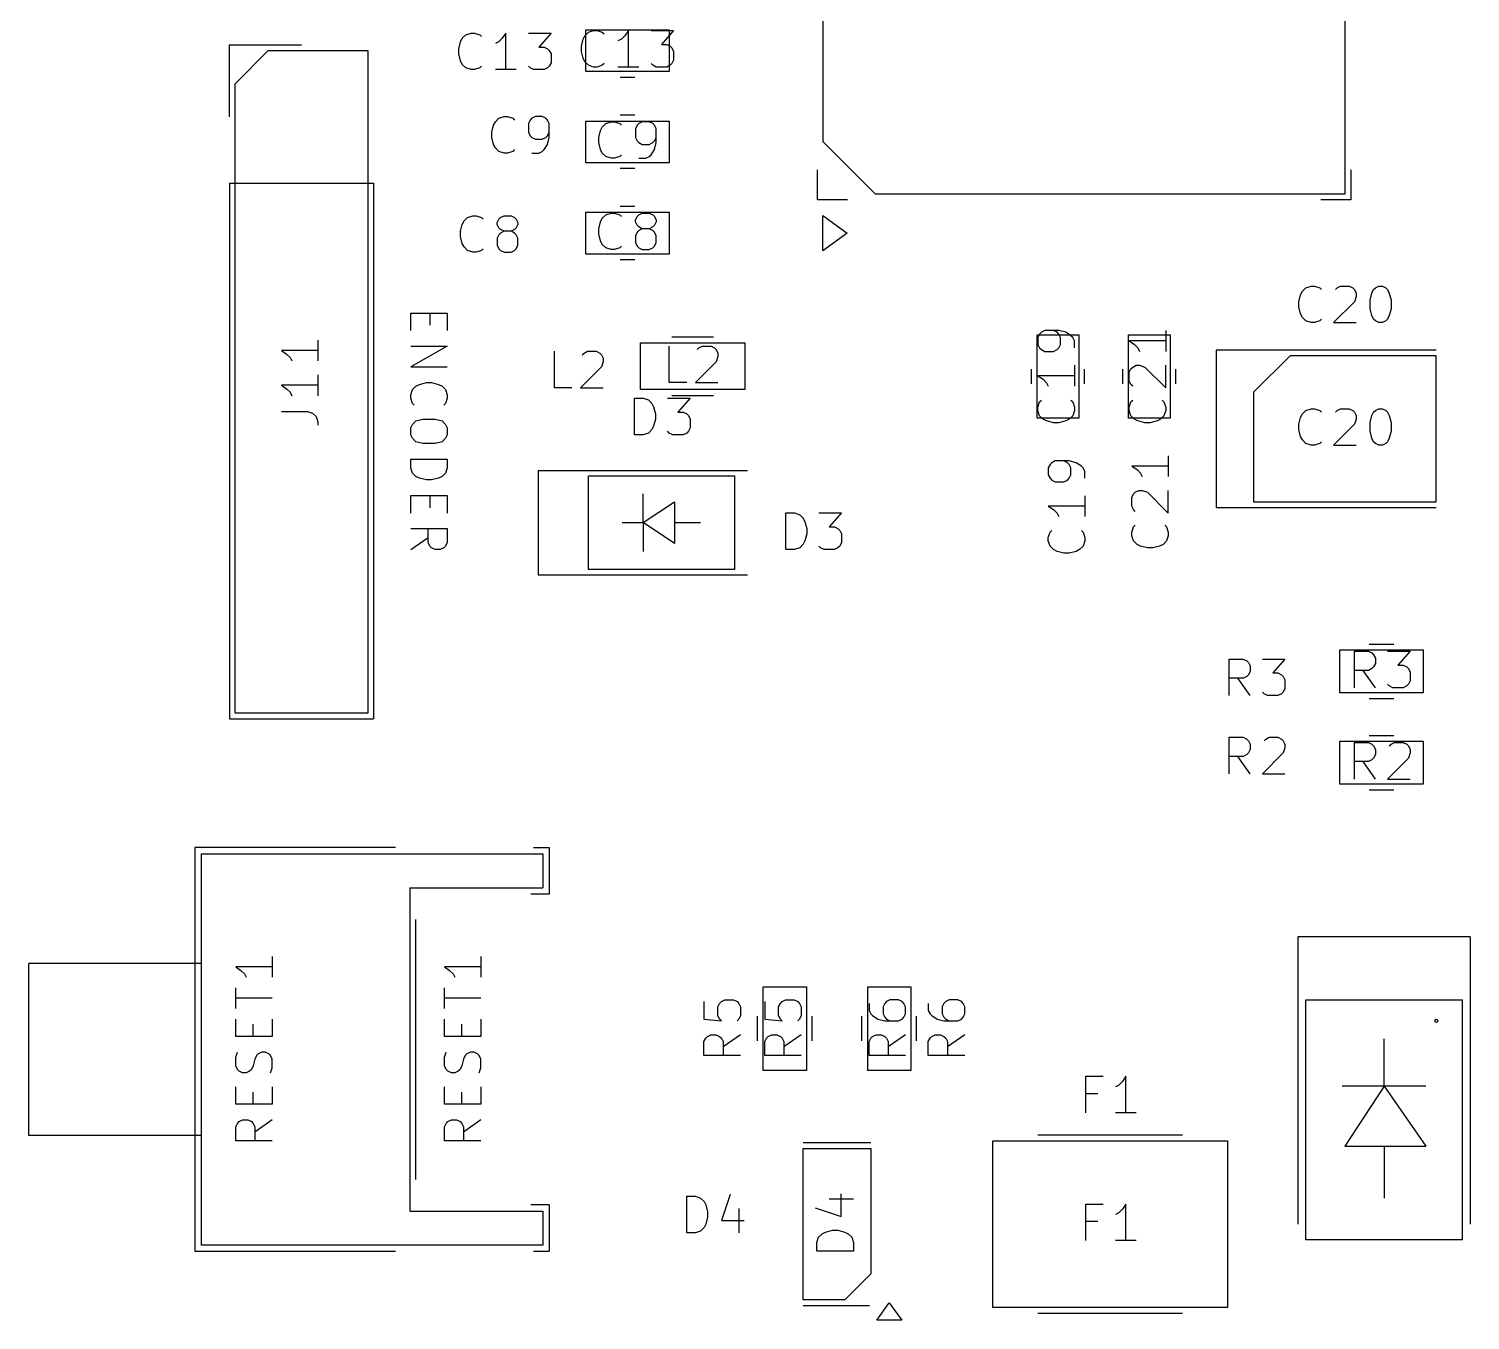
# Model space of a CAD drawing. Header units: millimetres. Extents: x 117.8 to 177.7, y -137.1 to -65.9.
# Drawn here: x 117.77 to 145.4, y -119.89 to -95.13 of the extents above; entities that cross this region are included whole.
import ezdxf

# ---------------------------------------------------------------- set-up
doc = ezdxf.new("R2010")
doc.units = ezdxf.units.MM
doc.layers.add('Component Marking Layer', color=9, linetype='CONTINUOUS', true_color=0xafafaf)
doc.layers.add('Top Silkscreen Layer', color=41, linetype='CONTINUOUS', true_color=0xf2eda1)

msp = doc.modelspace()

# ---------------------------------------------------------------- linework, layer by layer
at = {"layer": 'Component Marking Layer', "linetype": 'CONTINUOUS'}
for p, q in [((133, -97.3), (133, -88.3)), ((143, -88.3), (143, -98.3)), ((128.399999, -95.3314), (128.433333, -95.264733)), ((128.433333, -95.264733), (128.499999, -95.198066)), ((128.45, -95.15), (130.05, -95.15)), ((128.45, -95.95), (128.45, -95.15)), ((128.499999, -95.198066), (128.599999, -95.164733)), ((128.599999, -95.164733), (128.666666, -95.164733)), ((128.666666, -95.164733), (128.766666, -95.198066)), ((128.766666, -95.198066), (128.799999, -95.2314)), ((129.199999, -95.264733), (129.133333, -95.3314)), ((129.266666, -95.164733), (129.199999, -95.264733)), ((129.266666, -95.864733), (129.266666, -95.164733)), ((129.7, -95.164733), (130.133333, -95.164733)), ((130.133333, -95.164733), (129.9, -95.4314)), ((130.05, -95.15), (130.05, -95.95)), ((121.73, -96.185), (122.365, -95.55)), ((122.365, -95.55), (124.27, -95.55)), ((124.27, -95.55), (124.27, -108.25)), ((128.366666, -95.464733), (128.399999, -95.3314)), ((128.366666, -95.564733), (128.366666, -95.464733)), ((128.399999, -95.698066), (128.366666, -95.564733)), ((129.133333, -95.3314), (129.066666, -95.364733)), ((129.9, -95.4314), (130, -95.4314)), ((130, -95.4314), (130.066666, -95.464733)), ((130.066666, -95.464733), (130.1, -95.498066)), ((130.1, -95.498066), (130.133333, -95.564733)), ((130.133333, -95.564733), (130.133333, -95.7314)), ((128.433333, -95.764733), (128.399999, -95.698066)), ((128.499999, -95.8314), (128.433333, -95.764733)), ((128.599999, -95.864733), (128.499999, -95.8314)), ((128.766666, -95.8314), (128.666666, -95.864733)), ((128.799999, -95.798066), (128.766666, -95.8314)), ((129.733333, -95.8314), (129.7, -95.798066)), ((129.8, -95.864733), (129.733333, -95.8314)), ((130.066666, -95.8314), (130, -95.864733)), ((130.1, -95.798066), (130.066666, -95.8314)), ((130.133333, -95.7314), (130.1, -95.798066)), ((130.05, -95.95), (128.45, -95.95)), ((128.666666, -95.864733), (128.599999, -95.864733)), ((129.466666, -95.864733), (129.066666, -95.864733)), ((130, -95.864733), (129.8, -95.864733)), ((121.73, -108.25), (121.73, -96.185)), ((128.45, -96.9), (130.05, -96.9)), ((128.45, -97.7), (128.45, -96.9)), ((128.766667, -97.014733), (128.833333, -96.948066)), ((128.833333, -96.948066), (128.933333, -96.914733)), ((128.933333, -96.914733), (129, -96.914733)), ((129, -96.914733), (129.1, -96.948066)), ((129.1, -96.948066), (129.133333, -96.9814)), ((129.466667, -96.948066), (129.433333, -96.9814)), ((129.533333, -96.914733), (129.466667, -96.948066)), ((129.666667, -96.914733), (129.533333, -96.914733)), ((129.733333, -96.948066), (129.666667, -96.914733)), ((129.766667, -96.9814), (129.733333, -96.948066)), ((130.05, -96.9), (130.05, -97.7)), ((128.7, -97.214733), (128.733333, -97.0814)), ((128.7, -97.314733), (128.7, -97.214733)), ((128.733333, -97.0814), (128.766667, -97.014733)), ((129.433333, -96.9814), (129.4, -97.048066)), ((129.4, -97.048066), (129.4, -97.214733)), ((129.4, -97.214733), (129.433333, -97.2814)), ((129.8, -97.048066), (129.766667, -96.9814)), ((129.766667, -97.2814), (129.8, -97.214733)), ((129.8, -97.314733), (129.8, -97.048066)), ((128.733333, -97.448066), (128.7, -97.314733)), ((128.766667, -97.514733), (128.733333, -97.448066)), ((128.833333, -97.5814), (128.766667, -97.514733)), ((129.433333, -97.2814), (129.466667, -97.314733)), ((129.466667, -97.314733), (129.533333, -97.348066)), ((129.533333, -97.348066), (129.666667, -97.348066)), ((129.666667, -97.348066), (129.733333, -97.314733)), ((129.7, -97.548066), (129.766667, -97.448066)), ((129.733333, -97.314733), (129.766667, -97.2814)), ((129.766667, -97.448066), (129.8, -97.314733)), ((134, -98.3), (133, -97.3)), ((130.05, -97.7), (128.45, -97.7)), ((128.933333, -97.614733), (128.833333, -97.5814)), ((129, -97.614733), (128.933333, -97.614733)), ((129.1, -97.5814), (129, -97.614733)), ((129.133333, -97.548066), (129.1, -97.5814)), ((129.466667, -97.614733), (129.6, -97.614733)), ((129.6, -97.614733), (129.666667, -97.5814)), ((129.666667, -97.5814), (129.7, -97.548066)), ((143, -98.3), (134, -98.3)), ((128.45, -98.65), (130.05, -98.65)), ((128.45, -99.45), (128.45, -98.65)), ((128.7, -98.964733), (128.733333, -98.8314)), ((128.733333, -98.8314), (128.766667, -98.764733)), ((128.766667, -98.764733), (128.833333, -98.698066)), ((128.833333, -98.698066), (128.933333, -98.664733)), ((128.933333, -98.664733), (129, -98.664733)), ((129, -98.664733), (129.1, -98.698066)), ((129.1, -98.698066), (129.133333, -98.7314)), ((129.4, -98.798066), (129.433333, -98.7314)), ((129.4, -98.8314), (129.4, -98.798066)), ((129.433333, -98.898066), (129.4, -98.8314)), ((129.433333, -98.7314), (129.466667, -98.698066)), ((129.466667, -98.698066), (129.533333, -98.664733)), ((129.533333, -98.664733), (129.666667, -98.664733)), ((129.666667, -98.664733), (129.733333, -98.698066)), ((129.733333, -98.698066), (129.766667, -98.7314)), ((129.766667, -98.7314), (129.8, -98.798066)), ((129.8, -98.8314), (129.766667, -98.898066)), ((129.8, -98.798066), (129.8, -98.8314)), ((130.05, -98.65), (130.05, -99.45)), ((128.7, -99.064733), (128.7, -98.964733)), ((128.733333, -99.198066), (128.7, -99.064733)), ((129.433333, -99.0314), (129.4, -99.098066)), ((129.4, -99.098066), (129.4, -99.2314)), ((129.466667, -98.9314), (129.433333, -98.898066)), ((129.466667, -98.998066), (129.433333, -99.0314)), ((129.533333, -98.964733), (129.466667, -98.9314)), ((129.533333, -98.964733), (129.466667, -98.998066)), ((129.666667, -98.964733), (129.533333, -98.964733)), ((129.733333, -98.9314), (129.666667, -98.964733)), ((129.733333, -98.998066), (129.666667, -98.964733)), ((129.766667, -98.898066), (129.733333, -98.9314)), ((129.766667, -99.0314), (129.733333, -98.998066)), ((129.8, -99.098066), (129.766667, -99.0314)), ((129.8, -99.2314), (129.8, -99.098066)), ((130.05, -99.45), (128.45, -99.45)), ((128.766667, -99.264733), (128.733333, -99.198066)), ((128.833333, -99.3314), (128.766667, -99.264733)), ((128.933333, -99.364733), (128.833333, -99.3314)), ((129, -99.364733), (128.933333, -99.364733)), ((129.1, -99.3314), (129, -99.364733)), ((129.133333, -99.298066), (129.1, -99.3314)), ((129.4, -99.2314), (129.433333, -99.298066)), ((129.433333, -99.298066), (129.466667, -99.3314)), ((129.466667, -99.3314), (129.533333, -99.364733)), ((129.533333, -99.364733), (129.666667, -99.364733)), ((129.666667, -99.364733), (129.733333, -99.3314)), ((129.733333, -99.3314), (129.766667, -99.298066)), ((129.766667, -99.298066), (129.8, -99.2314)), ((123.314733, -101.099999), (123.314733, -101.499999)), ((137.1, -101), (137.9, -101)), ((137.1, -102.6), (137.1, -101)), ((137.148066, -100.983333), (137.114733, -101.05)), ((137.114733, -101.05), (137.114733, -101.183333)), ((137.1814, -100.95), (137.148066, -100.983333)), ((137.248066, -100.916666), (137.1814, -100.95)), ((137.514733, -100.916666), (137.248066, -100.916666)), ((137.4814, -100.95), (137.414733, -100.916666)), ((137.514733, -100.983333), (137.4814, -100.95)), ((137.648066, -100.95), (137.514733, -100.916666)), ((137.548066, -101.05), (137.514733, -100.983333)), ((137.548066, -101.183333), (137.548066, -101.05)), ((137.748066, -101.016666), (137.648066, -100.95)), ((137.7814, -101.05), (137.748066, -101.016666)), ((137.814733, -101.116666), (137.7814, -101.05)), ((137.9, -101), (137.9, -102.6)), ((138.85, -101), (139.65, -101)), ((138.85, -102.6), (138.85, -101)), ((139.564733, -100.916666), (139.564733, -101.316666)), ((139.65, -101), (139.65, -102.6)), ((123.314733, -101.299999), (122.614733, -101.299999)), ((122.614733, -101.299999), (122.714733, -101.366666)), ((122.714733, -101.366666), (122.7814, -101.433333)), ((129.5, -101.15), (131.5, -101.15)), ((129.5, -102.05), (129.5, -101.15)), ((130.049999, -101.914733), (130.049999, -101.214733)), ((130.583333, -101.2814), (130.616666, -101.248066)), ((130.616666, -101.248066), (130.683333, -101.214733)), ((130.683333, -101.214733), (130.85, -101.214733)), ((130.85, -101.214733), (130.916666, -101.248066)), ((130.916666, -101.248066), (130.95, -101.2814)), ((130.95, -101.2814), (130.983333, -101.348066)), ((130.983333, -101.348066), (130.983333, -101.414733)), ((131.5, -101.15), (131.5, -102.05)), ((137.114733, -101.183333), (137.148066, -101.25)), ((137.148066, -101.25), (137.1814, -101.283333)), ((137.1814, -101.283333), (137.248066, -101.316666)), ((137.248066, -101.316666), (137.414733, -101.316666)), ((137.414733, -101.316666), (137.4814, -101.283333)), ((137.4814, -101.283333), (137.514733, -101.25)), ((137.514733, -101.25), (137.548066, -101.183333)), ((137.814733, -101.25), (137.814733, -101.116666)), ((139.564733, -101.116666), (138.864733, -101.116666)), ((138.864733, -101.116666), (138.964733, -101.183333)), ((138.964733, -101.183333), (139.0314, -101.25)), ((139.0314, -101.25), (139.064733, -101.316666)), ((122.7814, -101.433333), (122.814733, -101.499999)), ((130.95, -101.514733), (130.55, -101.914733)), ((130.983333, -101.414733), (130.95, -101.514733)), ((137.814733, -101.583333), (137.814733, -101.983333)), ((138.864733, -101.716667), (138.898066, -101.65)), ((138.898066, -101.65), (138.9314, -101.616667)), ((138.9314, -101.616667), (138.998066, -101.583333)), ((138.998066, -101.583333), (139.064733, -101.583333)), ((139.064733, -101.583333), (139.164733, -101.616667)), ((139.164733, -101.616667), (139.564733, -102.016667)), ((139.564733, -102.016667), (139.564733, -101.583333)), ((141.95, -101.4), (141.25, -102.1)), ((144.75, -101.4), (141.95, -101.4)), ((144.75, -104.2), (144.75, -101.4)), ((123.314733, -101.766666), (123.314733, -102.166666)), ((130.383333, -101.914733), (130.049999, -101.914733)), ((130.55, -101.914733), (130.983333, -101.914733)), ((137.814733, -101.783333), (137.114733, -101.783333)), ((137.114733, -101.783333), (137.214733, -101.85)), ((137.214733, -101.85), (137.2814, -101.916667)), ((137.2814, -101.916667), (137.314733, -101.983333)), ((138.864733, -101.883333), (138.864733, -101.716667)), ((138.898066, -101.95), (138.864733, -101.883333)), ((123.314733, -101.966666), (122.614733, -101.966666)), ((122.614733, -101.966666), (122.714733, -102.033333)), ((122.714733, -102.033333), (122.7814, -102.1)), ((122.7814, -102.1), (122.814733, -102.166666)), ((131.5, -102.05), (129.5, -102.05)), ((138.9314, -101.983333), (138.898066, -101.95)), ((141.25, -102.1), (141.25, -104.2)), ((122.614733, -102.466666), (123.114733, -102.466666)), ((123.114733, -102.466666), (123.214733, -102.499999)), ((129.383333, -102.914733), (129.383333, -102.214733)), ((129.383333, -102.214733), (129.55, -102.214733)), ((129.55, -102.214733), (129.65, -102.248066)), ((129.65, -102.248066), (129.716667, -102.314733)), ((129.716667, -102.314733), (129.75, -102.3814)), ((129.75, -102.3814), (129.783333, -102.514733)), ((130.016667, -102.214733), (130.45, -102.214733)), ((130.45, -102.214733), (130.216667, -102.4814)), ((130.216667, -102.4814), (130.316667, -102.4814)), ((130.316667, -102.4814), (130.383333, -102.514733)), ((137.114733, -102.383333), (137.148066, -102.283333)), ((137.114733, -102.45), (137.114733, -102.383333)), ((137.148066, -102.55), (137.114733, -102.45)), ((137.148066, -102.283333), (137.1814, -102.25)), ((137.748066, -102.25), (137.7814, -102.283333)), ((137.7814, -102.283333), (137.814733, -102.383333)), ((137.814733, -102.45), (137.7814, -102.55)), ((137.814733, -102.383333), (137.814733, -102.45)), ((138.864733, -102.383333), (138.898066, -102.283333)), ((138.864733, -102.45), (138.864733, -102.383333)), ((138.898066, -102.55), (138.864733, -102.45)), ((138.898066, -102.283333), (138.9314, -102.25)), ((139.498066, -102.25), (139.5314, -102.283333)), ((139.5314, -102.283333), (139.564733, -102.383333)), ((139.564733, -102.45), (139.5314, -102.55)), ((139.564733, -102.383333), (139.564733, -102.45)), ((142.183333, -102.514733), (142.249999, -102.448066)), ((142.249999, -102.448066), (142.349999, -102.414733)), ((142.349999, -102.414733), (142.416666, -102.414733)), ((142.416666, -102.414733), (142.516666, -102.448066)), ((142.516666, -102.448066), (142.549999, -102.4814)), ((142.816666, -102.4814), (142.849999, -102.448066)), ((142.849999, -102.448066), (142.916666, -102.414733)), ((142.916666, -102.414733), (143.083333, -102.414733)), ((143.083333, -102.414733), (143.149999, -102.448066)), ((143.149999, -102.448066), (143.183333, -102.4814)), ((143.183333, -102.4814), (143.216666, -102.548066)), ((143.516666, -102.548066), (143.55, -102.4814)), ((143.55, -102.4814), (143.583333, -102.448066)), ((143.583333, -102.448066), (143.65, -102.414733)), ((143.65, -102.414733), (143.716666, -102.414733)), ((143.716666, -102.414733), (143.783333, -102.448066)), ((143.783333, -102.448066), (143.816666, -102.4814)), ((143.816666, -102.4814), (143.85, -102.548066)), ((123.214733, -102.499999), (123.2814, -102.566666)), ((123.2814, -102.566666), (123.314733, -102.666666)), ((123.314733, -102.666666), (123.314733, -102.733333)), ((129.75, -102.748066), (129.716667, -102.814733)), ((129.783333, -102.614733), (129.75, -102.748066)), ((129.783333, -102.514733), (129.783333, -102.614733)), ((130.383333, -102.514733), (130.416667, -102.548066)), ((130.416667, -102.548066), (130.45, -102.614733)), ((130.45, -102.614733), (130.45, -102.7814)), ((137.9, -102.6), (137.1, -102.6)), ((137.214733, -102.616667), (137.148066, -102.55)), ((137.2814, -102.65), (137.214733, -102.616667)), ((137.414733, -102.683333), (137.2814, -102.65)), ((137.514733, -102.683333), (137.414733, -102.683333)), ((137.648066, -102.65), (137.514733, -102.683333)), ((137.714733, -102.616667), (137.648066, -102.65)), ((137.7814, -102.55), (137.714733, -102.616667)), ((139.65, -102.6), (138.85, -102.6)), ((138.964733, -102.616667), (138.898066, -102.55)), ((139.0314, -102.65), (138.964733, -102.616667)), ((139.164733, -102.683333), (139.0314, -102.65)), ((139.264733, -102.683333), (139.164733, -102.683333)), ((139.398066, -102.65), (139.264733, -102.683333)), ((139.464733, -102.616667), (139.398066, -102.65)), ((139.5314, -102.55), (139.464733, -102.616667)), ((142.116666, -102.714733), (142.149999, -102.5814)), ((142.116666, -102.814733), (142.116666, -102.714733)), ((142.149999, -102.5814), (142.183333, -102.514733)), ((143.183333, -102.714733), (142.783333, -103.114733)), ((143.216666, -102.614733), (143.183333, -102.714733)), ((143.216666, -102.548066), (143.216666, -102.614733)), ((143.483333, -102.6814), (143.516666, -102.548066)), ((143.483333, -102.848066), (143.483333, -102.6814)), ((143.85, -102.548066), (143.883333, -102.6814)), ((143.883333, -102.6814), (143.883333, -102.848066)), ((129.55, -102.914733), (129.383333, -102.914733)), ((129.65, -102.8814), (129.55, -102.914733)), ((129.716667, -102.814733), (129.65, -102.8814)), ((130.05, -102.8814), (130.016667, -102.848066)), ((130.116667, -102.914733), (130.05, -102.8814)), ((130.316667, -102.914733), (130.116667, -102.914733)), ((130.383333, -102.8814), (130.316667, -102.914733)), ((130.416667, -102.848066), (130.383333, -102.8814)), ((130.45, -102.7814), (130.416667, -102.848066)), ((142.149999, -102.948066), (142.116666, -102.814733)), ((142.183333, -103.014733), (142.149999, -102.948066)), ((142.249999, -103.0814), (142.183333, -103.014733)), ((143.516666, -102.9814), (143.483333, -102.848066)), ((143.55, -103.048066), (143.516666, -102.9814)), ((143.85, -102.9814), (143.816666, -103.048066)), ((143.883333, -102.848066), (143.85, -102.9814)), ((142.349999, -103.114733), (142.249999, -103.0814)), ((142.416666, -103.114733), (142.349999, -103.114733)), ((142.516666, -103.0814), (142.416666, -103.114733)), ((142.549999, -103.048066), (142.516666, -103.0814)), ((142.783333, -103.114733), (143.216666, -103.114733)), ((143.583333, -103.0814), (143.55, -103.048066)), ((143.65, -103.114733), (143.583333, -103.0814)), ((143.716666, -103.114733), (143.65, -103.114733)), ((143.783333, -103.0814), (143.716666, -103.114733)), ((143.816666, -103.048066), (143.783333, -103.0814)), ((128.5, -103.7), (131.3, -103.7)), ((128.5, -105.5), (128.5, -103.7)), ((131.3, -103.7), (131.3, -105.5)), ((129.55, -104.6), (129.55, -104.05)), ((129.55, -104.6), (130.15, -104.2)), ((130.15, -104.2), (130.15, -105)), ((141.25, -104.2), (144.75, -104.2)), ((129.15, -104.6), (129.55, -104.6)), ((129.55, -104.6), (129.55, -105.15)), ((130.15, -105), (129.55, -104.6)), ((130.15, -104.6), (130.65, -104.6)), ((131.3, -105.5), (128.5, -105.5)), ((142.9, -107.0375), (144.5, -107.0375)), ((142.9, -107.8625), (142.9, -107.0375)), ((143.183333, -107.764733), (143.183333, -107.064733)), ((143.183333, -107.064733), (143.45, -107.064733)), ((143.45, -107.064733), (143.516667, -107.098066)), ((143.516667, -107.098066), (143.55, -107.1314)), ((143.55, -107.1314), (143.583333, -107.198066)), ((143.816667, -107.064733), (144.25, -107.064733)), ((144.25, -107.064733), (144.016667, -107.3314)), ((144.5, -107.0375), (144.5, -107.8625)), ((143.45, -107.4314), (143.183333, -107.4314)), ((143.583333, -107.764733), (143.35, -107.4314)), ((143.516667, -107.398066), (143.45, -107.4314)), ((143.55, -107.364733), (143.516667, -107.398066)), ((143.583333, -107.298066), (143.55, -107.364733)), ((143.583333, -107.198066), (143.583333, -107.298066)), ((144.016667, -107.3314), (144.116667, -107.3314)), ((144.116667, -107.3314), (144.183333, -107.364733)), ((144.183333, -107.364733), (144.216667, -107.398066)), ((144.216667, -107.398066), (144.25, -107.464733)), ((143.85, -107.7314), (143.816667, -107.698066)), ((143.916667, -107.764733), (143.85, -107.7314)), ((144.183333, -107.7314), (144.116667, -107.764733)), ((144.216667, -107.698066), (144.183333, -107.7314)), ((144.25, -107.6314), (144.216667, -107.698066)), ((144.25, -107.464733), (144.25, -107.6314)), ((144.5, -107.8625), (142.9, -107.8625)), ((144.116667, -107.764733), (143.916667, -107.764733)), ((124.27, -108.25), (121.73, -108.25)), ((142.9, -108.7875), (144.5, -108.7875)), ((142.9, -109.6125), (142.9, -108.7875)), ((143.183333, -109.514733), (143.183333, -108.814733)), ((143.183333, -108.814733), (143.45, -108.814733)), ((143.45, -108.814733), (143.516667, -108.848066)), ((143.883333, -108.848066), (143.95, -108.814733)), ((143.95, -108.814733), (144.116667, -108.814733)), ((144.116667, -108.814733), (144.183333, -108.848066)), ((144.5, -108.7875), (144.5, -109.6125)), ((143.516667, -108.848066), (143.55, -108.8814)), ((143.55, -109.114733), (143.516667, -109.148066)), ((143.55, -108.8814), (143.583333, -108.948066)), ((143.583333, -109.048066), (143.55, -109.114733)), ((143.583333, -108.948066), (143.583333, -109.048066)), ((144.216667, -109.114733), (143.816667, -109.514733)), ((143.85, -108.8814), (143.883333, -108.848066)), ((144.183333, -108.848066), (144.216667, -108.8814)), ((144.216667, -108.8814), (144.25, -108.948066)), ((144.25, -109.014733), (144.216667, -109.114733)), ((144.25, -108.948066), (144.25, -109.014733)), ((143.45, -109.1814), (143.183333, -109.1814)), ((143.583333, -109.514733), (143.35, -109.1814)), ((143.516667, -109.148066), (143.45, -109.1814)), ((144.5, -109.6125), (142.9, -109.6125)), ((143.816667, -109.514733), (144.25, -109.514733)), ((121.075, -110.95), (121.075, -118.45)), ((121.075, -110.95), (127.625, -110.95)), ((127.625, -110.95), (127.625, -111.6)), ((125.075, -111.6), (125.075, -117.8)), ((125.075, -111.6), (127.625, -111.6)), ((122.439733, -112.916666), (122.439733, -113.316666)), ((117.775, -116.35), (117.775, -113.05)), ((121.075, -113.05), (117.775, -113.05)), ((122.439733, -113.116666), (121.739733, -113.116666)), ((121.739733, -113.116666), (121.839733, -113.183333)), ((121.839733, -113.183333), (121.9064, -113.25)), ((121.9064, -113.25), (121.939733, -113.316666)), ((121.739733, -113.916666), (121.739733, -113.516666)), ((131.8525, -113.5), (132.6775, -113.5)), ((131.8525, -115.1), (131.8525, -113.5)), ((132.6775, -113.5), (132.6775, -115.1)), ((133.8525, -113.5), (134.6775, -113.5)), ((133.8525, -115.1), (133.8525, -113.5)), ((134.6775, -113.5), (134.6775, -115.1)), ((122.439733, -113.716666), (121.739733, -113.716666)), ((131.879733, -113.783333), (131.879733, -114.116666)), ((132.179733, -113.816666), (132.213066, -113.783333)), ((132.213066, -113.783333), (132.279733, -113.749999)), ((132.279733, -113.749999), (132.4464, -113.749999)), ((132.4464, -113.749999), (132.513066, -113.783333)), ((132.513066, -113.783333), (132.5464, -113.816666)), ((134.213066, -113.783333), (134.179733, -113.816666)), ((134.279733, -113.749999), (134.213066, -113.783333)), ((134.4464, -113.749999), (134.279733, -113.749999)), ((134.513066, -113.783333), (134.4464, -113.749999)), ((134.5464, -113.816666), (134.513066, -113.783333)), ((142.25, -113.75), (145.25, -113.75)), ((142.25, -118.35), (142.25, -113.75)), ((145.25, -118.35), (145.25, -113.75)), ((132.1464, -113.883333), (132.179733, -113.816666)), ((132.1464, -114.049999), (132.1464, -113.883333)), ((132.179733, -114.116666), (132.1464, -114.049999)), ((132.5464, -113.816666), (132.579733, -113.883333)), ((132.579733, -114.049999), (132.5464, -114.116666)), ((132.579733, -113.883333), (132.579733, -114.049999)), ((133.879733, -113.816666), (133.879733, -113.949999)), ((133.879733, -113.949999), (133.913066, -114.016666)), ((133.913066, -114.016666), (133.9464, -114.049999)), ((133.9464, -114.049999), (134.0464, -114.116666)), ((134.179733, -113.816666), (134.1464, -113.883333)), ((134.1464, -113.883333), (134.1464, -114.016666)), ((134.1464, -114.016666), (134.179733, -114.083333)), ((134.179733, -114.083333), (134.213066, -114.116666)), ((134.513066, -114.116666), (134.5464, -114.083333)), ((134.579733, -113.883333), (134.5464, -113.816666)), ((134.5464, -114.083333), (134.579733, -114.016666)), ((134.579733, -114.016666), (134.579733, -113.883333)), ((121.739733, -114.449999), (121.739733, -114.116666)), ((122.073066, -114.449999), (122.073066, -114.216666)), ((122.439733, -114.116666), (122.439733, -114.449999)), ((131.879733, -114.116666), (132.213066, -114.149999)), ((132.213066, -114.149999), (132.179733, -114.116666)), ((132.5464, -114.116666), (132.513066, -114.149999)), ((134.0464, -114.116666), (134.179733, -114.149999)), ((134.179733, -114.149999), (134.4464, -114.149999)), ((134.213066, -114.116666), (134.279733, -114.149999)), ((134.4464, -114.149999), (134.513066, -114.116666)), ((122.439733, -114.449999), (121.739733, -114.449999)), ((131.879733, -114.549999), (131.913066, -114.483333)), ((131.879733, -114.816666), (131.879733, -114.549999)), ((131.913066, -114.483333), (131.9464, -114.449999)), ((131.9464, -114.449999), (132.013066, -114.416666)), ((132.013066, -114.416666), (132.113066, -114.416666)), ((132.113066, -114.416666), (132.179733, -114.449999)), ((132.179733, -114.449999), (132.213066, -114.483333)), ((132.213066, -114.483333), (132.2464, -114.549999)), ((132.579733, -114.416666), (132.2464, -114.649999)), ((132.2464, -114.549999), (132.2464, -114.816666)), ((133.879733, -114.549999), (133.913066, -114.483333)), ((133.879733, -114.816666), (133.879733, -114.549999)), ((133.913066, -114.483333), (133.9464, -114.449999)), ((133.9464, -114.449999), (134.013066, -114.416666)), ((134.013066, -114.416666), (134.113066, -114.416666)), ((134.113066, -114.416666), (134.179733, -114.449999)), ((134.179733, -114.449999), (134.213066, -114.483333)), ((134.213066, -114.483333), (134.2464, -114.549999)), ((134.579733, -114.416666), (134.2464, -114.649999)), ((134.2464, -114.549999), (134.2464, -114.816666)), ((143.74898, -115.40056), (143.74898, -114.49886)), ((121.739733, -114.849999), (121.773066, -114.749999)), ((121.739733, -115.016666), (121.739733, -114.849999)), ((122.1064, -114.883333), (122.073066, -115.016666)), ((122.139733, -114.816666), (122.1064, -114.883333)), ((122.173066, -114.783333), (122.139733, -114.816666)), ((122.239733, -114.749999), (122.173066, -114.783333)), ((122.3064, -114.749999), (122.239733, -114.749999)), ((122.373066, -114.783333), (122.3064, -114.749999)), ((122.4064, -114.816666), (122.373066, -114.783333)), ((122.439733, -114.883333), (122.4064, -114.816666)), ((122.439733, -115.049999), (122.439733, -114.883333)), ((132.579733, -114.816666), (131.879733, -114.816666)), ((134.579733, -114.816666), (133.879733, -114.816666)), ((121.773066, -115.083333), (121.739733, -115.016666)), ((121.8064, -115.116666), (121.773066, -115.083333)), ((121.873066, -115.149999), (121.8064, -115.116666)), ((121.939733, -115.149999), (121.873066, -115.149999)), ((122.0064, -115.116666), (121.939733, -115.149999)), ((122.039733, -115.083333), (122.0064, -115.116666)), ((122.073066, -115.016666), (122.039733, -115.083333)), ((122.4064, -115.149999), (122.439733, -115.049999)), ((132.6775, -115.1), (131.8525, -115.1)), ((134.6775, -115.1), (133.8525, -115.1)), ((121.739733, -115.749999), (121.739733, -115.416666)), ((122.439733, -115.416666), (122.439733, -115.749999)), ((144.54908, -115.40056), (142.94888, -115.40056)), ((143.74898, -115.40056), (142.99968, -116.55118)), ((143.74898, -115.40056), (144.54908, -116.55118)), ((122.073066, -115.749999), (122.073066, -115.516666)), ((122.439733, -115.749999), (121.739733, -115.749999)), ((121.739733, -116.183332), (121.773066, -116.116666)), ((121.739733, -116.449999), (121.739733, -116.183332)), ((121.773066, -116.116666), (121.8064, -116.083332)), ((121.8064, -116.083332), (121.873066, -116.049999)), ((121.873066, -116.049999), (121.973066, -116.049999)), ((121.973066, -116.049999), (122.039733, -116.083332)), ((122.039733, -116.083332), (122.073066, -116.116666)), ((122.073066, -116.116666), (122.1064, -116.183332)), ((122.439733, -116.049999), (122.1064, -116.283332)), ((122.1064, -116.183332), (122.1064, -116.449999)), ((121.075, -116.35), (117.775, -116.35)), ((122.439733, -116.449999), (121.739733, -116.449999)), ((136.25, -116.45), (140.75, -116.45)), ((136.25, -119.65), (136.25, -116.45)), ((140.75, -116.45), (140.75, -119.65)), ((142.99968, -116.55118), (144.54908, -116.55118)), ((143.74898, -116.55118), (143.74898, -117.5494)), ((132.615, -116.6), (133.915, -116.6)), ((132.615, -119.5), (132.615, -116.6)), ((133.915, -116.6), (133.915, -119)), ((133.113066, -117.566666), (133.579733, -117.566666)), ((133.3464, -117.899999), (133.3464, -117.466666)), ((138.033333, -118.364733), (138.033333, -117.664733)), ((138.033333, -117.664733), (138.366667, -117.664733)), ((138.8, -117.664733), (138.733333, -117.764733)), ((138.8, -118.364733), (138.8, -117.664733)), ((125.075, -117.8), (127.625, -117.8)), ((127.625, -117.8), (127.625, -118.45)), ((132.8464, -117.733333), (133.3464, -117.899999)), ((138.666667, -117.8314), (138.6, -117.864733)), ((138.733333, -117.764733), (138.666667, -117.8314)), ((132.913066, -118.299999), (132.979733, -118.233333)), ((132.979733, -118.233333), (133.0464, -118.199999)), ((133.0464, -118.199999), (133.179733, -118.166666)), ((133.179733, -118.166666), (133.279733, -118.166666)), ((133.279733, -118.166666), (133.413066, -118.199999)), ((133.413066, -118.199999), (133.479733, -118.233333)), ((133.479733, -118.233333), (133.5464, -118.299999)), ((138.266667, -117.998066), (138.033333, -117.998066)), ((127.625, -118.45), (121.075, -118.45)), ((132.879733, -118.399999), (132.913066, -118.299999)), ((132.879733, -118.566666), (132.879733, -118.399999)), ((133.5464, -118.299999), (133.579733, -118.399999)), ((133.579733, -118.399999), (133.579733, -118.566666)), ((139, -118.364733), (138.6, -118.364733)), ((145.25, -118.35), (142.25, -118.35)), ((133.579733, -118.566666), (132.879733, -118.566666)), ((133.915, -119), (133.415, -119.5)), ((133.415, -119.5), (132.615, -119.5)), ((140.75, -119.65), (136.25, -119.65))]:
    msp.add_line(p, q, dxfattribs=at)
at = {"layer": 'Top Silkscreen Layer', "linetype": 'CONTINUOUS'}
for p, q in [((126.083333, -95.314733), (126.149999, -95.248066)), ((126.149999, -95.248066), (126.249999, -95.214733)), ((126.249999, -95.214733), (126.316666, -95.214733)), ((126.316666, -95.214733), (126.416666, -95.248066)), ((126.416666, -95.248066), (126.449999, -95.2814)), ((126.916666, -95.214733), (126.849999, -95.314733)), ((126.916666, -95.914733), (126.916666, -95.214733)), ((127.35, -95.214733), (127.783333, -95.214733)), ((127.783333, -95.214733), (127.55, -95.4814)), ((121.62, -95.44), (123, -95.44)), ((121.62, -96.82), (121.62, -95.44)), ((126.016666, -95.514733), (126.049999, -95.3814)), ((126.016666, -95.614733), (126.016666, -95.514733)), ((126.049999, -95.3814), (126.083333, -95.314733)), ((126.783333, -95.3814), (126.716666, -95.414733)), ((126.849999, -95.314733), (126.783333, -95.3814)), ((127.55, -95.4814), (127.65, -95.4814)), ((127.65, -95.4814), (127.716666, -95.514733)), ((127.716666, -95.514733), (127.75, -95.548066)), ((127.75, -95.548066), (127.783333, -95.614733)), ((126.049999, -95.748066), (126.016666, -95.614733)), ((126.083333, -95.814733), (126.049999, -95.748066)), ((126.149999, -95.8814), (126.083333, -95.814733)), ((126.449999, -95.848066), (126.416666, -95.8814)), ((127.383333, -95.8814), (127.35, -95.848066)), ((127.75, -95.848066), (127.716666, -95.8814)), ((127.783333, -95.7814), (127.75, -95.848066)), ((127.783333, -95.614733), (127.783333, -95.7814)), ((126.249999, -95.914733), (126.149999, -95.8814)), ((126.316666, -95.914733), (126.249999, -95.914733)), ((126.416666, -95.8814), (126.316666, -95.914733)), ((127.116666, -95.914733), (126.716666, -95.914733)), ((127.45, -95.914733), (127.383333, -95.8814)), ((127.65, -95.914733), (127.45, -95.914733)), ((127.716666, -95.8814), (127.65, -95.914733)), ((129.10942, -96.06), (129.39058, -96.06)), ((126.683333, -96.9814), (126.716667, -96.914733)), ((126.716667, -96.914733), (126.783333, -96.848066)), ((126.783333, -96.848066), (126.883333, -96.814733)), ((126.883333, -96.814733), (126.95, -96.814733)), ((126.95, -96.814733), (127.05, -96.848066)), ((127.05, -96.848066), (127.083333, -96.8814)), ((127.383333, -96.8814), (127.35, -96.948066)), ((127.35, -96.948066), (127.35, -97.114733)), ((127.416667, -96.848066), (127.383333, -96.8814)), ((127.483333, -96.814733), (127.416667, -96.848066)), ((127.616667, -96.814733), (127.483333, -96.814733)), ((127.683333, -96.848066), (127.616667, -96.814733)), ((127.716667, -96.8814), (127.683333, -96.848066)), ((127.75, -96.948066), (127.716667, -96.8814)), ((127.75, -97.214733), (127.75, -96.948066)), ((129.39058, -96.79), (129.10942, -96.79)), ((126.65, -97.114733), (126.683333, -96.9814)), ((126.65, -97.214733), (126.65, -97.114733)), ((126.683333, -97.348066), (126.65, -97.214733)), ((127.35, -97.114733), (127.383333, -97.1814)), ((127.383333, -97.1814), (127.416667, -97.214733)), ((127.416667, -97.214733), (127.483333, -97.248066)), ((127.616667, -97.248066), (127.683333, -97.214733)), ((127.683333, -97.214733), (127.716667, -97.1814)), ((127.716667, -97.1814), (127.75, -97.114733)), ((127.716667, -97.348066), (127.75, -97.214733)), ((126.716667, -97.414733), (126.683333, -97.348066)), ((126.783333, -97.4814), (126.716667, -97.414733)), ((126.883333, -97.514733), (126.783333, -97.4814)), ((126.95, -97.514733), (126.883333, -97.514733)), ((127.05, -97.4814), (126.95, -97.514733)), ((127.083333, -97.448066), (127.05, -97.4814)), ((127.416667, -97.514733), (127.55, -97.514733)), ((127.483333, -97.248066), (127.616667, -97.248066)), ((127.55, -97.514733), (127.616667, -97.4814)), ((127.616667, -97.4814), (127.65, -97.448066)), ((127.65, -97.448066), (127.716667, -97.348066)), ((129.39058, -97.81), (129.10942, -97.81)), ((132.89, -98.41), (132.89, -97.835)), ((143.11, -97.835), (143.11, -98.41)), ((121.62, -98.09), (121.62, -108.36)), ((121.62, -98.09), (124.38, -98.09)), ((124.38, -98.09), (124.38, -108.36)), ((129.39058, -98.54), (129.10942, -98.54)), ((133.465, -98.41), (132.89, -98.41)), ((143.11, -98.41), (142.535, -98.41)), ((126.05, -99.014733), (126.083333, -98.8814)), ((126.083333, -98.8814), (126.116667, -98.814733)), ((126.116667, -98.814733), (126.183333, -98.748066)), ((126.183333, -98.748066), (126.283333, -98.714733)), ((126.283333, -98.714733), (126.35, -98.714733)), ((126.35, -98.714733), (126.45, -98.748066)), ((126.45, -98.748066), (126.483333, -98.7814)), ((126.75, -98.848066), (126.783333, -98.7814)), ((126.75, -98.8814), (126.75, -98.848066)), ((126.783333, -98.948066), (126.75, -98.8814)), ((126.783333, -98.7814), (126.816667, -98.748066)), ((126.816667, -98.748066), (126.883333, -98.714733)), ((126.883333, -98.714733), (127.016667, -98.714733)), ((127.016667, -98.714733), (127.083333, -98.748066)), ((127.083333, -98.748066), (127.116667, -98.7814)), ((127.116667, -98.7814), (127.15, -98.848066)), ((127.15, -98.8814), (127.116667, -98.948066)), ((127.15, -98.848066), (127.15, -98.8814)), ((132.99, -99.39), (132.99, -98.71)), ((132.99, -98.71), (133.46, -99.05)), ((132.99, -99.39), (132.99, -98.71)), ((132.99, -98.71), (133.46, -99.05)), ((126.05, -99.114733), (126.05, -99.014733)), ((126.083333, -99.248066), (126.05, -99.114733)), ((126.783333, -99.0814), (126.75, -99.148066)), ((126.75, -99.148066), (126.75, -99.2814)), ((126.816667, -98.9814), (126.783333, -98.948066)), ((126.816667, -99.048066), (126.783333, -99.0814)), ((126.883333, -99.014733), (126.816667, -98.9814)), ((126.883333, -99.014733), (126.816667, -99.048066)), ((127.016667, -99.014733), (126.883333, -99.014733)), ((127.083333, -98.9814), (127.016667, -99.014733)), ((127.083333, -99.048066), (127.016667, -99.014733)), ((127.116667, -98.948066), (127.083333, -98.9814)), ((127.116667, -99.0814), (127.083333, -99.048066)), ((127.15, -99.148066), (127.116667, -99.0814)), ((127.15, -99.2814), (127.15, -99.148066)), ((133.46, -99.05), (132.99, -99.39)), ((133.46, -99.05), (132.99, -99.39)), ((126.116667, -99.314733), (126.083333, -99.248066)), ((126.183333, -99.3814), (126.116667, -99.314733)), ((126.283333, -99.414733), (126.183333, -99.3814)), ((126.35, -99.414733), (126.283333, -99.414733)), ((126.45, -99.3814), (126.35, -99.414733)), ((126.483333, -99.348066), (126.45, -99.3814)), ((126.75, -99.2814), (126.783333, -99.348066)), ((126.783333, -99.348066), (126.816667, -99.3814)), ((126.816667, -99.3814), (126.883333, -99.414733)), ((126.883333, -99.414733), (127.016667, -99.414733)), ((127.016667, -99.414733), (127.083333, -99.3814)), ((127.083333, -99.3814), (127.116667, -99.348066)), ((127.116667, -99.348066), (127.15, -99.2814)), ((129.39058, -99.56), (129.10942, -99.56)), ((142.116666, -100.364733), (142.149999, -100.2314)), ((142.149999, -100.2314), (142.183333, -100.164733)), ((142.183333, -100.164733), (142.249999, -100.098066)), ((142.249999, -100.098066), (142.349999, -100.064733)), ((142.349999, -100.064733), (142.416666, -100.064733)), ((142.416666, -100.064733), (142.516666, -100.098066)), ((142.516666, -100.098066), (142.549999, -100.1314)), ((142.816666, -100.1314), (142.849999, -100.098066)), ((142.849999, -100.098066), (142.916666, -100.064733)), ((142.916666, -100.064733), (143.083333, -100.064733)), ((143.083333, -100.064733), (143.149999, -100.098066)), ((143.149999, -100.098066), (143.183333, -100.1314)), ((143.183333, -100.1314), (143.216666, -100.198066)), ((143.216666, -100.264733), (143.183333, -100.364733)), ((143.216666, -100.198066), (143.216666, -100.264733)), ((143.483333, -100.3314), (143.516666, -100.198066)), ((143.516666, -100.198066), (143.55, -100.1314)), ((143.55, -100.1314), (143.583333, -100.098066)), ((143.583333, -100.098066), (143.65, -100.064733)), ((143.65, -100.064733), (143.716666, -100.064733)), ((143.716666, -100.064733), (143.783333, -100.098066)), ((143.783333, -100.098066), (143.816666, -100.1314)), ((143.816666, -100.1314), (143.85, -100.198066)), ((143.85, -100.198066), (143.883333, -100.3314)), ((142.116666, -100.464733), (142.116666, -100.364733)), ((142.149999, -100.598066), (142.116666, -100.464733)), ((143.183333, -100.364733), (142.783333, -100.764733)), ((143.483333, -100.498066), (143.483333, -100.3314)), ((143.516666, -100.6314), (143.483333, -100.498066)), ((143.883333, -100.498066), (143.85, -100.6314)), ((143.883333, -100.3314), (143.883333, -100.498066)), ((125.094766, -100.915131), (125.094766, -100.581797)), ((125.094766, -100.581797), (125.794766, -100.581797)), ((125.461433, -100.581797), (125.461433, -100.815131)), ((125.794766, -100.581797), (125.794766, -100.915131)), ((142.183333, -100.664733), (142.149999, -100.598066)), ((142.249999, -100.7314), (142.183333, -100.664733)), ((142.349999, -100.764733), (142.249999, -100.7314)), ((142.416666, -100.764733), (142.349999, -100.764733)), ((142.516666, -100.7314), (142.416666, -100.764733)), ((142.549999, -100.698066), (142.516666, -100.7314)), ((142.783333, -100.764733), (143.216666, -100.764733)), ((143.55, -100.698066), (143.516666, -100.6314)), ((143.583333, -100.7314), (143.55, -100.698066)), ((143.65, -100.764733), (143.583333, -100.7314)), ((143.716666, -100.764733), (143.65, -100.764733)), ((143.783333, -100.7314), (143.716666, -100.764733)), ((143.816666, -100.698066), (143.783333, -100.7314)), ((143.85, -100.6314), (143.816666, -100.698066)), ((130.100378, -101.04), (130.899622, -101.04)), ((125.094766, -101.21513), (125.794766, -101.21513)), ((125.794766, -101.21513), (125.094766, -101.61513)), ((127.849999, -102.014733), (127.849999, -101.314733)), ((128.383333, -101.3814), (128.416666, -101.348066)), ((128.416666, -101.348066), (128.483333, -101.314733)), ((128.483333, -101.314733), (128.65, -101.314733)), ((128.65, -101.314733), (128.716666, -101.348066)), ((128.716666, -101.348066), (128.75, -101.3814)), ((128.75, -101.3814), (128.783333, -101.448066)), ((140.53, -101.29), (140.53, -104.31)), ((144.75, -101.29), (140.53, -101.29)), ((125.094766, -101.61513), (125.794766, -101.61513)), ((128.75, -101.614733), (128.35, -102.014733)), ((128.783333, -101.514733), (128.75, -101.614733)), ((128.783333, -101.448066), (128.783333, -101.514733)), ((136.99, -101.94058), (136.99, -101.65942)), ((138.01, -101.94058), (138.01, -101.65942)), ((138.74, -101.94058), (138.74, -101.65942)), ((139.76, -101.94058), (139.76, -101.65942)), ((125.261433, -101.948463), (125.394766, -101.91513)), ((125.394766, -101.91513), (125.494766, -101.91513)), ((125.494766, -101.91513), (125.6281, -101.948463)), ((125.094766, -102.148463), (125.1281, -102.048463)), ((125.094766, -102.21513), (125.094766, -102.148463)), ((125.1281, -102.048463), (125.194766, -101.981797)), ((125.194766, -101.981797), (125.261433, -101.948463)), ((125.6281, -101.948463), (125.694766, -101.981797)), ((125.694766, -101.981797), (125.761433, -102.048463)), ((125.761433, -102.048463), (125.794766, -102.148463)), ((125.794766, -102.148463), (125.794766, -102.21513)), ((128.183333, -102.014733), (127.849999, -102.014733)), ((128.35, -102.014733), (128.783333, -102.014733)), ((130.100378, -102.16), (130.899622, -102.16)), ((125.1281, -102.31513), (125.094766, -102.21513)), ((125.161433, -102.348463), (125.1281, -102.31513)), ((125.761433, -102.31513), (125.7281, -102.348463)), ((125.794766, -102.21513), (125.761433, -102.31513)), ((125.094766, -102.781797), (125.1281, -102.71513)), ((125.1281, -102.71513), (125.194766, -102.648463)), ((125.194766, -102.648463), (125.3281, -102.61513)), ((125.3281, -102.61513), (125.561433, -102.61513)), ((125.561433, -102.61513), (125.694766, -102.648463)), ((125.694766, -102.648463), (125.761433, -102.71513)), ((125.761433, -102.71513), (125.794766, -102.781797)), ((125.094766, -102.91513), (125.094766, -102.781797)), ((125.1281, -102.981797), (125.094766, -102.91513)), ((125.194766, -103.048463), (125.1281, -102.981797)), ((125.761433, -102.981797), (125.694766, -103.048463)), ((125.794766, -102.91513), (125.761433, -102.981797)), ((125.794766, -102.781797), (125.794766, -102.91513)), ((125.3281, -103.081797), (125.194766, -103.048463)), ((125.561433, -103.081797), (125.3281, -103.081797)), ((125.694766, -103.048463), (125.561433, -103.081797)), ((139.614733, -103.316666), (139.614733, -103.716666)), ((125.094766, -103.381796), (125.794766, -103.381796)), ((125.094766, -103.548463), (125.094766, -103.381796)), ((125.1281, -103.648463), (125.094766, -103.548463)), ((125.794766, -103.548463), (125.761433, -103.648463)), ((125.794766, -103.381796), (125.794766, -103.548463)), ((137.348066, -103.483333), (137.314733, -103.55)), ((137.314733, -103.55), (137.314733, -103.683333)), ((137.3814, -103.45), (137.348066, -103.483333)), ((137.448066, -103.416666), (137.3814, -103.45)), ((137.714733, -103.416666), (137.448066, -103.416666)), ((137.6814, -103.45), (137.614733, -103.416666)), ((137.714733, -103.483333), (137.6814, -103.45)), ((137.848066, -103.45), (137.714733, -103.416666)), ((137.748066, -103.55), (137.714733, -103.483333)), ((137.748066, -103.683333), (137.748066, -103.55)), ((137.948066, -103.516666), (137.848066, -103.45)), ((137.9814, -103.55), (137.948066, -103.516666)), ((138.014733, -103.616666), (137.9814, -103.55)), ((139.614733, -103.516666), (138.914733, -103.516666)), ((138.914733, -103.516666), (139.014733, -103.583333)), ((139.014733, -103.583333), (139.0814, -103.65)), ((125.194766, -103.71513), (125.1281, -103.648463)), ((125.261433, -103.748463), (125.194766, -103.71513)), ((125.394766, -103.781796), (125.261433, -103.748463)), ((125.494766, -103.781796), (125.394766, -103.781796)), ((125.6281, -103.748463), (125.494766, -103.781796)), ((125.694766, -103.71513), (125.6281, -103.748463)), ((125.761433, -103.648463), (125.694766, -103.71513)), ((127.54, -103.6), (127.54, -105.6)), ((127.54, -103.6), (131.55, -103.6)), ((137.314733, -103.683333), (137.348066, -103.75)), ((137.348066, -103.75), (137.3814, -103.783333)), ((137.3814, -103.783333), (137.448066, -103.816666)), ((137.448066, -103.816666), (137.614733, -103.816666)), ((137.614733, -103.816666), (137.6814, -103.783333)), ((137.6814, -103.783333), (137.714733, -103.75)), ((137.714733, -103.75), (137.748066, -103.683333)), ((138.014733, -103.75), (138.014733, -103.616666)), ((139.0814, -103.65), (139.114733, -103.716666)), ((125.094766, -104.41513), (125.094766, -104.081796)), ((125.094766, -104.081796), (125.794766, -104.081796)), ((125.461433, -104.081796), (125.461433, -104.31513)), ((125.794766, -104.081796), (125.794766, -104.41513)), ((138.014733, -104.083333), (138.014733, -104.483333)), ((138.914733, -104.116667), (138.948066, -104.05)), ((138.914733, -104.283333), (138.914733, -104.116667)), ((138.948066, -104.05), (138.9814, -104.016667)), ((138.9814, -104.016667), (139.048066, -103.983333)), ((139.048066, -103.983333), (139.114733, -103.983333)), ((139.114733, -103.983333), (139.214733, -104.016667)), ((139.214733, -104.016667), (139.614733, -104.416667)), ((139.614733, -104.416667), (139.614733, -103.983333)), ((132.283333, -105.114733), (132.283333, -104.414733)), ((132.283333, -104.414733), (132.45, -104.414733)), ((132.45, -104.414733), (132.55, -104.448066)), ((132.916667, -104.414733), (133.35, -104.414733)), ((133.35, -104.414733), (133.116667, -104.6814)), ((138.014733, -104.283333), (137.314733, -104.283333)), ((137.314733, -104.283333), (137.414733, -104.35)), ((137.414733, -104.35), (137.4814, -104.416667)), ((137.4814, -104.416667), (137.514733, -104.483333)), ((138.948066, -104.35), (138.914733, -104.283333)), ((138.9814, -104.383333), (138.948066, -104.35)), ((140.53, -104.31), (144.75, -104.31)), ((132.55, -104.448066), (132.616667, -104.514733)), ((132.616667, -104.514733), (132.65, -104.5814)), ((132.65, -104.5814), (132.683333, -104.714733)), ((133.116667, -104.6814), (133.216667, -104.6814)), ((133.216667, -104.6814), (133.283333, -104.714733)), ((138.914733, -104.783333), (138.948066, -104.683333)), ((138.948066, -104.683333), (138.9814, -104.65)), ((139.548066, -104.65), (139.5814, -104.683333)), ((139.5814, -104.683333), (139.614733, -104.783333)), ((125.094766, -104.715129), (125.794766, -104.715129)), ((125.094766, -105.115129), (125.4281, -104.881796)), ((125.4281, -104.981796), (125.4281, -104.715129)), ((125.794766, -104.715129), (125.794766, -104.981796)), ((132.65, -104.948066), (132.616667, -105.014733)), ((132.683333, -104.814733), (132.65, -104.948066)), ((132.683333, -104.714733), (132.683333, -104.814733)), ((133.283333, -104.714733), (133.316667, -104.748066)), ((133.316667, -104.748066), (133.35, -104.814733)), ((133.35, -104.814733), (133.35, -104.9814)), ((137.314733, -104.883333), (137.348066, -104.783333)), ((137.314733, -104.95), (137.314733, -104.883333)), ((137.348066, -105.05), (137.314733, -104.95)), ((137.348066, -104.783333), (137.3814, -104.75)), ((137.948066, -104.75), (137.9814, -104.783333)), ((137.9814, -104.783333), (138.014733, -104.883333)), ((138.014733, -104.95), (137.9814, -105.05)), ((138.014733, -104.883333), (138.014733, -104.95)), ((138.914733, -104.85), (138.914733, -104.783333)), ((138.948066, -104.95), (138.914733, -104.85)), ((139.014733, -105.016667), (138.948066, -104.95)), ((139.5814, -104.95), (139.514733, -105.016667)), ((139.614733, -104.85), (139.5814, -104.95)), ((139.614733, -104.783333), (139.614733, -104.85)), ((125.461433, -105.048463), (125.4281, -104.981796)), ((125.494766, -105.081796), (125.461433, -105.048463)), ((125.561433, -105.115129), (125.494766, -105.081796)), ((125.661433, -105.115129), (125.561433, -105.115129)), ((125.7281, -105.081796), (125.661433, -105.115129)), ((125.761433, -105.048463), (125.7281, -105.081796)), ((125.794766, -104.981796), (125.761433, -105.048463)), ((132.45, -105.114733), (132.283333, -105.114733)), ((132.55, -105.0814), (132.45, -105.114733)), ((132.616667, -105.014733), (132.55, -105.0814)), ((132.95, -105.0814), (132.916667, -105.048066)), ((133.016667, -105.114733), (132.95, -105.0814)), ((133.216667, -105.114733), (133.016667, -105.114733)), ((133.283333, -105.0814), (133.216667, -105.114733)), ((133.316667, -105.048066), (133.283333, -105.0814)), ((133.35, -104.9814), (133.316667, -105.048066)), ((137.414733, -105.116667), (137.348066, -105.05)), ((137.4814, -105.15), (137.414733, -105.116667)), ((137.614733, -105.183333), (137.4814, -105.15)), ((137.714733, -105.183333), (137.614733, -105.183333)), ((137.848066, -105.15), (137.714733, -105.183333)), ((137.914733, -105.116667), (137.848066, -105.15)), ((137.9814, -105.05), (137.914733, -105.116667)), ((139.0814, -105.05), (139.014733, -105.016667)), ((139.214733, -105.083333), (139.0814, -105.05)), ((139.314733, -105.083333), (139.214733, -105.083333)), ((139.448066, -105.05), (139.314733, -105.083333)), ((139.514733, -105.016667), (139.448066, -105.05)), ((127.54, -105.6), (131.55, -105.6)), ((143.462742, -106.9275), (143.937258, -106.9275)), ((140.783333, -107.914733), (140.783333, -107.214733)), ((140.783333, -107.214733), (141.05, -107.214733)), ((141.05, -107.214733), (141.116667, -107.248066)), ((141.116667, -107.248066), (141.15, -107.2814)), ((141.15, -107.2814), (141.183333, -107.348066)), ((141.183333, -107.448066), (141.15, -107.514733)), ((141.183333, -107.348066), (141.183333, -107.448066)), ((141.416667, -107.214733), (141.85, -107.214733)), ((141.85, -107.214733), (141.616667, -107.4814)), ((141.05, -107.5814), (140.783333, -107.5814)), ((141.183333, -107.914733), (140.95, -107.5814)), ((141.116667, -107.548066), (141.05, -107.5814)), ((141.15, -107.514733), (141.116667, -107.548066)), ((141.616667, -107.4814), (141.716667, -107.4814)), ((141.716667, -107.4814), (141.783333, -107.514733)), ((141.783333, -107.514733), (141.816667, -107.548066)), ((141.816667, -107.548066), (141.85, -107.614733)), ((141.85, -107.614733), (141.85, -107.7814)), ((141.45, -107.8814), (141.416667, -107.848066)), ((141.516667, -107.914733), (141.45, -107.8814)), ((141.716667, -107.914733), (141.516667, -107.914733)), ((141.783333, -107.8814), (141.716667, -107.914733)), ((141.816667, -107.848066), (141.783333, -107.8814)), ((141.85, -107.7814), (141.816667, -107.848066)), ((143.462742, -107.9725), (143.937258, -107.9725)), ((121.62, -108.36), (124.38, -108.36)), ((140.783333, -109.414733), (140.783333, -108.714733)), ((140.783333, -108.714733), (141.05, -108.714733)), ((141.05, -108.714733), (141.116667, -108.748066)), ((141.116667, -108.748066), (141.15, -108.7814)), ((141.15, -108.7814), (141.183333, -108.848066)), ((141.45, -108.7814), (141.483333, -108.748066)), ((141.483333, -108.748066), (141.55, -108.714733)), ((141.55, -108.714733), (141.716667, -108.714733)), ((141.716667, -108.714733), (141.783333, -108.748066)), ((141.783333, -108.748066), (141.816667, -108.7814)), ((141.816667, -108.7814), (141.85, -108.848066)), ((143.462742, -108.6775), (143.937258, -108.6775)), ((141.05, -109.0814), (140.783333, -109.0814)), ((141.183333, -109.414733), (140.95, -109.0814)), ((141.116667, -109.048066), (141.05, -109.0814)), ((141.15, -109.014733), (141.116667, -109.048066)), ((141.183333, -108.948066), (141.15, -109.014733)), ((141.183333, -108.848066), (141.183333, -108.948066)), ((141.816667, -109.014733), (141.416667, -109.414733)), ((141.85, -108.914733), (141.816667, -109.014733)), ((141.85, -108.848066), (141.85, -108.914733)), ((141.416667, -109.414733), (141.85, -109.414733)), ((143.462742, -109.7225), (143.937258, -109.7225)), ((120.955, -110.83), (120.955, -118.57)), ((124.805, -110.83), (120.955, -110.83)), ((127.445, -110.83), (127.745, -110.83)), ((127.745, -110.83), (127.745, -111.72)), ((127.745, -111.72), (127.395, -111.72)), ((125.195, -117.19), (125.195, -112.21)), ((142.1, -112.54), (142.1, -118.05)), ((145.4, -112.54), (142.1, -112.54)), ((145.4, -112.54), (145.4, -118.05)), ((126.439733, -112.916666), (126.439733, -113.316666)), ((126.439733, -113.116666), (125.739733, -113.116666)), ((125.739733, -113.116666), (125.839733, -113.183333)), ((125.839733, -113.183333), (125.9064, -113.25)), ((125.9064, -113.25), (125.939733, -113.316666)), ((125.739733, -113.916666), (125.739733, -113.516666)), ((126.439733, -113.716666), (125.739733, -113.716666)), ((130.714733, -113.783333), (130.714733, -114.116666)), ((131.014733, -113.816666), (131.048066, -113.783333)), ((131.048066, -113.783333), (131.114733, -113.749999)), ((131.114733, -113.749999), (131.2814, -113.749999)), ((131.2814, -113.749999), (131.348066, -113.783333)), ((131.348066, -113.783333), (131.3814, -113.816666)), ((135.348066, -113.783333), (135.314733, -113.816666)), ((135.414733, -113.749999), (135.348066, -113.783333)), ((135.5814, -113.749999), (135.414733, -113.749999)), ((135.648066, -113.783333), (135.5814, -113.749999)), ((135.6814, -113.816666), (135.648066, -113.783333)), ((130.9814, -113.883333), (131.014733, -113.816666)), ((130.9814, -114.049999), (130.9814, -113.883333)), ((131.014733, -114.116666), (130.9814, -114.049999)), ((131.3814, -113.816666), (131.414733, -113.883333)), ((131.414733, -114.049999), (131.3814, -114.116666)), ((131.414733, -113.883333), (131.414733, -114.049999)), ((131.7425, -114.537258), (131.7425, -114.062742)), ((132.7875, -114.537258), (132.7875, -114.062742)), ((133.7425, -114.537258), (133.7425, -114.062742)), ((134.7875, -114.537258), (134.7875, -114.062742)), ((135.014733, -113.816666), (135.014733, -113.949999)), ((135.014733, -113.949999), (135.048066, -114.016666)), ((135.048066, -114.016666), (135.0814, -114.049999)), ((135.0814, -114.049999), (135.1814, -114.116666)), ((135.314733, -113.816666), (135.2814, -113.883333)), ((135.2814, -113.883333), (135.2814, -114.016666)), ((135.2814, -114.016666), (135.314733, -114.083333)), ((135.314733, -114.083333), (135.348066, -114.116666)), ((135.648066, -114.116666), (135.6814, -114.083333)), ((135.714733, -113.883333), (135.6814, -113.816666)), ((135.6814, -114.083333), (135.714733, -114.016666)), ((135.714733, -114.016666), (135.714733, -113.883333)), ((125.739733, -114.449999), (125.739733, -114.116666)), ((126.073066, -114.449999), (126.073066, -114.216666)), ((126.439733, -114.116666), (126.439733, -114.449999)), ((130.714733, -114.116666), (131.048066, -114.149999)), ((131.048066, -114.149999), (131.014733, -114.116666)), ((131.3814, -114.116666), (131.348066, -114.149999)), ((135.1814, -114.116666), (135.314733, -114.149999)), ((135.314733, -114.149999), (135.5814, -114.149999)), ((135.348066, -114.116666), (135.414733, -114.149999)), ((135.5814, -114.149999), (135.648066, -114.116666)), ((126.439733, -114.449999), (125.739733, -114.449999)), ((130.714733, -114.549999), (130.748066, -114.483333)), ((130.714733, -114.816666), (130.714733, -114.549999)), ((130.748066, -114.483333), (130.7814, -114.449999)), ((130.7814, -114.449999), (130.848066, -114.416666)), ((130.848066, -114.416666), (130.948066, -114.416666)), ((130.948066, -114.416666), (131.014733, -114.449999)), ((131.014733, -114.449999), (131.048066, -114.483333)), ((131.048066, -114.483333), (131.0814, -114.549999)), ((131.414733, -114.416666), (131.0814, -114.649999)), ((131.0814, -114.549999), (131.0814, -114.816666)), ((135.014733, -114.549999), (135.048066, -114.483333)), ((135.014733, -114.816666), (135.014733, -114.549999)), ((135.048066, -114.483333), (135.0814, -114.449999)), ((135.0814, -114.449999), (135.148066, -114.416666)), ((135.148066, -114.416666), (135.248066, -114.416666)), ((135.248066, -114.416666), (135.314733, -114.449999)), ((135.314733, -114.449999), (135.348066, -114.483333)), ((135.348066, -114.483333), (135.3814, -114.549999)), ((135.714733, -114.416666), (135.3814, -114.649999)), ((135.3814, -114.549999), (135.3814, -114.816666)), ((125.739733, -114.849999), (125.773066, -114.749999)), ((125.739733, -115.016666), (125.739733, -114.849999)), ((126.1064, -114.883333), (126.073066, -115.016666)), ((126.139733, -114.816666), (126.1064, -114.883333)), ((126.173066, -114.783333), (126.139733, -114.816666)), ((126.239733, -114.749999), (126.173066, -114.783333)), ((126.3064, -114.749999), (126.239733, -114.749999)), ((126.373066, -114.783333), (126.3064, -114.749999)), ((126.4064, -114.816666), (126.373066, -114.783333)), ((126.439733, -114.883333), (126.4064, -114.816666)), ((126.439733, -115.049999), (126.439733, -114.883333)), ((131.414733, -114.816666), (130.714733, -114.816666)), ((135.714733, -114.816666), (135.014733, -114.816666)), ((125.773066, -115.083333), (125.739733, -115.016666)), ((125.8064, -115.116666), (125.773066, -115.083333)), ((125.873066, -115.149999), (125.8064, -115.116666)), ((125.939733, -115.149999), (125.873066, -115.149999)), ((126.0064, -115.116666), (125.939733, -115.149999)), ((126.039733, -115.083333), (126.0064, -115.116666)), ((126.073066, -115.016666), (126.039733, -115.083333)), ((126.4064, -115.149999), (126.439733, -115.049999)), ((125.739733, -115.749999), (125.739733, -115.416666)), ((126.439733, -115.416666), (126.439733, -115.749999)), ((138.033333, -115.914733), (138.033333, -115.214733)), ((138.033333, -115.214733), (138.366667, -115.214733)), ((138.666667, -115.3814), (138.6, -115.414733)), ((138.733333, -115.314733), (138.666667, -115.3814)), ((138.8, -115.214733), (138.733333, -115.314733)), ((138.8, -115.914733), (138.8, -115.214733)), ((126.073066, -115.749999), (126.073066, -115.516666)), ((138.266667, -115.548066), (138.033333, -115.548066)), ((126.439733, -115.749999), (125.739733, -115.749999)), ((139, -115.914733), (138.6, -115.914733)), ((125.739733, -116.183332), (125.773066, -116.116666)), ((125.739733, -116.449999), (125.739733, -116.183332)), ((125.773066, -116.116666), (125.8064, -116.083332)), ((125.8064, -116.083332), (125.873066, -116.049999)), ((125.873066, -116.049999), (125.973066, -116.049999)), ((125.973066, -116.049999), (126.039733, -116.083332)), ((126.039733, -116.083332), (126.073066, -116.116666)), ((126.073066, -116.116666), (126.1064, -116.183332)), ((126.439733, -116.049999), (126.1064, -116.283332)), ((126.1064, -116.183332), (126.1064, -116.449999)), ((126.439733, -116.449999), (125.739733, -116.449999)), ((133.915, -116.49), (132.615, -116.49)), ((139.886252, -116.34), (137.113748, -116.34)), ((127.745, -117.68), (127.395, -117.68)), ((127.745, -117.68), (127.745, -118.57)), ((130.383333, -118.214733), (130.383333, -117.514733)), ((130.383333, -117.514733), (130.55, -117.514733)), ((130.55, -117.514733), (130.65, -117.548066)), ((130.65, -117.548066), (130.716667, -117.614733)), ((130.716667, -117.614733), (130.75, -117.6814)), ((130.75, -117.6814), (130.783333, -117.814733)), ((131.216667, -117.4814), (131.05, -117.9814)), ((130.783333, -117.914733), (130.75, -118.048066)), ((130.783333, -117.814733), (130.783333, -117.914733)), ((131.383333, -117.748066), (131.383333, -118.214733)), ((130.55, -118.214733), (130.383333, -118.214733)), ((130.65, -118.1814), (130.55, -118.214733)), ((130.716667, -118.114733), (130.65, -118.1814)), ((130.75, -118.048066), (130.716667, -118.114733)), ((131.05, -117.9814), (131.483333, -117.9814)), ((120.955, -118.57), (124.805, -118.57)), ((127.445, -118.57), (127.745, -118.57)), ((132.615, -119.61), (133.885, -119.61)), ((134.025, -119.89), (134.265, -119.56)), ((134.025, -119.89), (134.265, -119.56)), ((134.265, -119.56), (134.505, -119.89)), ((134.265, -119.56), (134.505, -119.89)), ((134.505, -119.89), (134.025, -119.89)), ((134.505, -119.89), (134.025, -119.89)), ((139.886252, -119.76), (137.113748, -119.76))]:
    msp.add_line(p, q, dxfattribs=at)
at = {"layer": 'Top Silkscreen Layer'}
msp.add_circle((144.75, -114.15), 0.03, dxfattribs=at)

doc.saveas('drawing.dxf')
